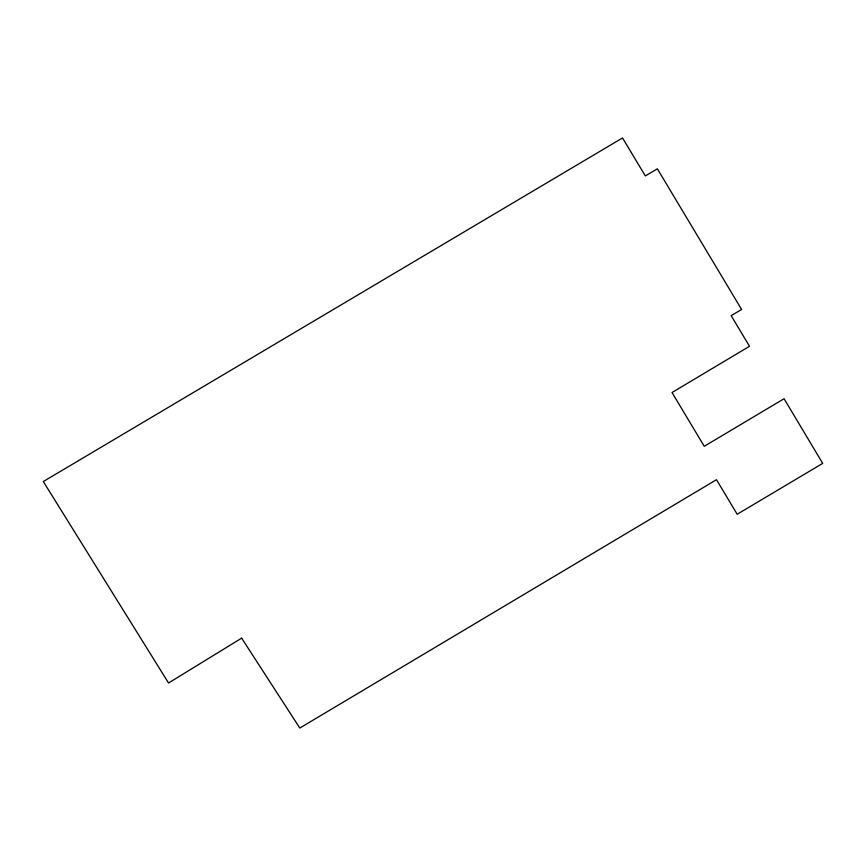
<?xml version="1.0" encoding="UTF-8"?>
<svg xmlns="http://www.w3.org/2000/svg" width="866" height="866" viewBox="0 0 866 866"><rect width="100%" height="100%" fill="white"/><g stroke="black" fill="none" stroke-linecap="round" stroke-linejoin="round"><path stroke-width="1.3" d="M241.646 638.145L168.534 682.993L43.3 481.539L622.513 137.954L645.332 175.917L657.37 168.827L741.632 309.508L731.153 315.625L749.501 346.303L672.027 392.515L704.253 446.304L784.066 398.728L822.7 463.386L737.172 514.263L716.485 479.699L299.798 728.046L241.646 638.145"/></g></svg>
